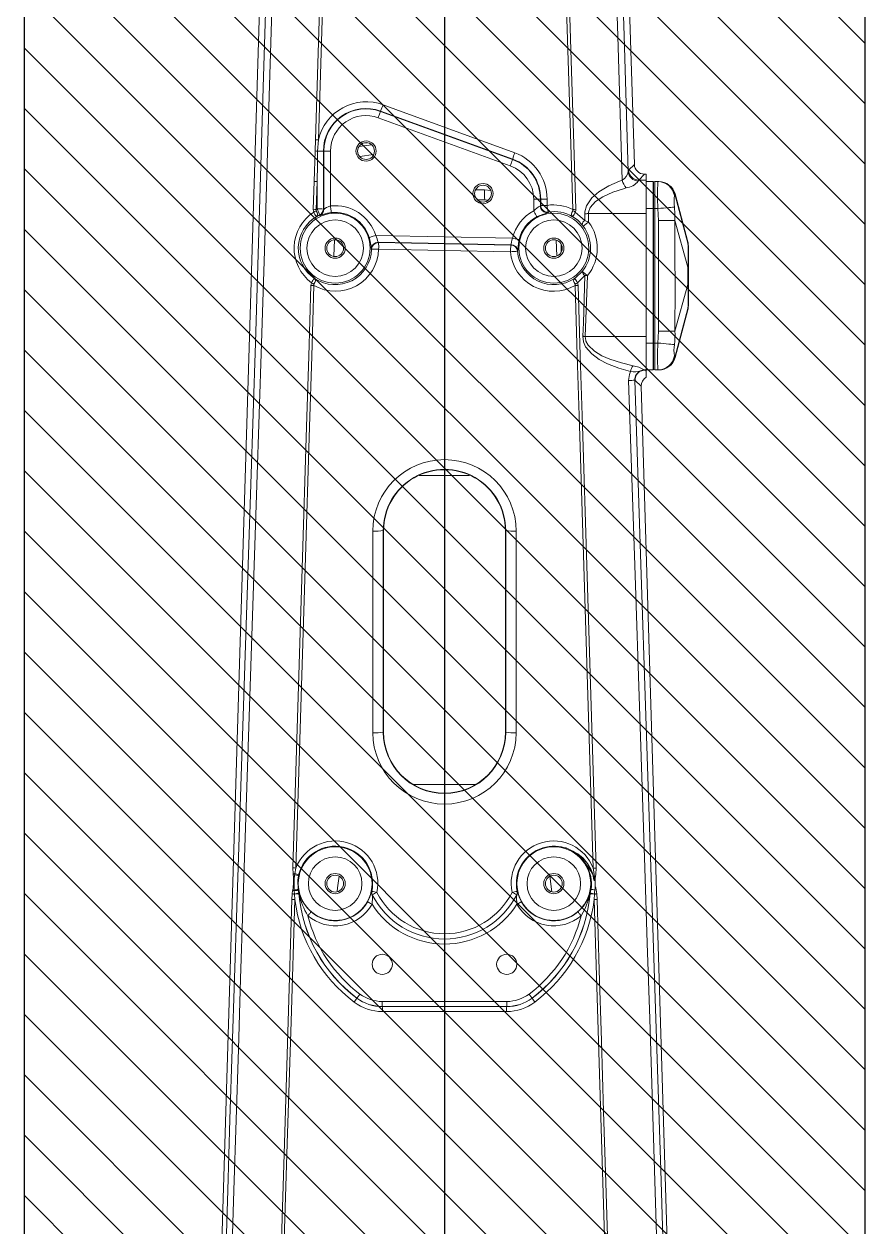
# Model space of a CAD drawing. Header units: millimetres. Extents: x -280 to 408, y 33 to 269.
# Drawn here: x 303.44 to 328.44, y 157.2 to 192.98 of the extents above; entities that cross this region are included whole.
import ezdxf

# ---------------------------------------------------------------- set-up
doc = ezdxf.new("R2010")
doc.units = ezdxf.units.MM
doc.layers.add('FORMAT', color=7, linetype='Continuous')

# ---------------------------------------------------------------- blocks, each defined once
blk = doc.blocks.new('SW_CENTERMARKSYMBOL_3')
at = {"layer": 'FORMAT', "color": 0}
blk.add_line((0, -0.7), (0, -58.3), dxfattribs=at)

msp = doc.modelspace()

# ---------------------------------------------------------------- hatches: boundary and pattern name
at = {"layer": 'FORMAT'}
h = msp.add_hatch(dxfattribs=at)
h.set_pattern_fill('ANSI31', color=256, scale=0.4, angle=90, style=0)
h.paths.add_polyline_path([(328.4413, 144.3144), (328.4413, 203.3144), (303.4413, 203.3144), (303.4413, 144.3144)], flags=0)

# ---------------------------------------------------------------- linework, layer by layer
at = {"color": 7, "linetype": 'Continuous', "lineweight": 15}
for p, q in [((312.5364, 200.5658), (312.1937, 189.5352)), ((310.5928, 198.5279), (308.9445, 144.5279)), ((321.5866, 188.8048), (321.2909, 198.4918)), ((314.0421, 190.3904), (314.0391, 190.3823)), ((314.0391, 190.3823), (317.966, 188.9531)), ((317.8976, 188.7652), (313.9707, 190.1945)), ((312.0952, 189.2043), (312.1028, 189.5381)), ((312.1028, 189.5381), (312.1937, 189.5352)), ((312.1937, 189.5352), (312.1675, 189.2014)), ((313.5135, 189.4323), (313.642, 189.4492)), ((312.0646, 188.2996), (312.0952, 189.2043)), ((312.1675, 189.2014), (312.34, 189.2014)), ((312.34, 189.2014), (312.3399, 187.478)), ((312.34, 189.2014), (312.3525, 189.2014)), ((312.3525, 187.4701), (312.3525, 189.2014)), ((312.3525, 189.2014), (312.5524, 189.2014)), ((312.5524, 189.2014), (312.5524, 187.5683)), ((317.969, 188.9615), (317.966, 188.9531)), ((321.4162, 188.6291), (321.5866, 188.8048)), ((312.0382, 187.4693), (312.0646, 188.2996)), ((312.0646, 188.2996), (312.1553, 188.2968)), ((312.1553, 188.2968), (312.1288, 187.4663)), ((321.886, 188.5144), (321.7156, 188.3387)), ((321.7156, 188.3387), (321.9413, 188.3387)), ((321.886, 188.5144), (321.9413, 188.5144)), ((321.9413, 188.3387), (321.9413, 188.5144)), ((321.9413, 187.3401), (321.9413, 188.3387)), ((321.9413, 188.2913), (322.1413, 188.2913)), ((322.1413, 187.4913), (322.1413, 188.2913)), ((322.1561, 188.2819), (322.1913, 188.2913)), ((322.1561, 188.2819), (322.1561, 187.4913)), ((322.286, 188.2913), (322.1913, 188.2913)), ((322.1913, 188.2913), (322.1913, 187.4913)), ((322.286, 188.2913), (322.3071, 188.2913)), ((322.791, 187.9174), (323.1789, 186.4625)), ((323.176, 186.5006), (322.7944, 187.9252)), ((312.1288, 187.4663), (312.1552, 187.4791)), ((317.1393, 187.7496), (316.9208, 187.7496)), ((317.2353, 187.7413), (317.1393, 187.7496)), ((318.593, 187.425), (318.593, 187.7721)), ((318.7929, 187.7721), (318.593, 187.7721)), ((318.7929, 187.7721), (318.7929, 187.5739)), ((318.8036, 187.7721), (318.7929, 187.7721)), ((318.8037, 187.5864), (318.8036, 187.7721)), ((318.9913, 187.7728), (318.9913, 187.5874)), ((321.9413, 187.4913), (322.1413, 187.4913)), ((322.1413, 183.4913), (322.1413, 187.4913)), ((322.1561, 187.4913), (322.1413, 187.4913)), ((322.1561, 187.4913), (322.1913, 187.4913)), ((322.1561, 187.4913), (322.1561, 183.4913)), ((322.286, 187.4913), (322.1913, 187.4913)), ((322.1913, 187.4913), (322.1913, 183.4913)), ((322.3071, 187.1328), (322.286, 187.4913)), ((312.2371, 187.2889), (312.2256, 187.2974)), ((319.0327, 187.3887), (319.0239, 187.3764)), ((319.8263, 187.3886), (320.112, 187.1374)), ((320.112, 187.1374), (320.1104, 187.3389)), ((320.112, 187.1374), (320.2258, 187.09)), ((320.2238, 187.3401), (320.2258, 187.09)), ((321.9413, 187.3401), (320.2238, 187.3401)), ((321.9413, 183.6887), (321.9413, 187.3401)), ((322.3071, 183.8498), (322.3071, 187.1328)), ((322.791, 187.1359), (323.1789, 185.7531)), ((320.0659, 186.9701), (320.0336, 187.0106)), ((313.896, 186.6887), (317.9654, 186.6123)), ((317.924, 186.4132), (313.9698, 186.4874)), ((313.7753, 186.2837), (313.7662, 186.2918)), ((318.1195, 186.2292), (318.1108, 186.2213)), ((323.1913, 186.3544), (323.1913, 185.7296)), ((323.1913, 185.7296), (323.1913, 185.253)), ((320.1172, 185.4984), (319.8911, 185.2857)), ((320.1929, 185.4967), (320.1283, 183.6887)), ((322.791, 183.8467), (323.1789, 185.2295)), ((323.1913, 185.253), (323.1913, 184.6282)), ((322.791, 183.0653), (323.1789, 184.5201)), ((322.7944, 183.0574), (323.176, 184.4821)), ((320.1283, 183.6887), (321.9413, 183.6887)), ((321.9413, 182.6901), (321.9413, 183.6887)), ((322.286, 183.4913), (322.3071, 183.8498)), ((321.9413, 183.4913), (322.1413, 183.4913)), ((322.1413, 182.6913), (322.1413, 183.4913)), ((322.1561, 183.4913), (322.1413, 183.4913)), ((322.1561, 183.4913), (322.1913, 183.4913)), ((322.1561, 183.4913), (322.1561, 182.7007)), ((322.286, 183.4913), (322.1913, 183.4913)), ((322.1913, 183.4913), (322.1913, 182.6913)), ((321.8129, 182.675), (321.7767, 182.6651)), ((321.8741, 182.6932), (321.885, 182.6901)), ((321.9413, 182.6901), (321.885, 182.6901)), ((321.9131, 182.6835), (321.9413, 182.6561)), ((321.9413, 182.6913), (322.1413, 182.6913)), ((321.9413, 182.6561), (321.9413, 182.6901)), ((321.9413, 182.6561), (321.9413, 182.4764)), ((322.1561, 182.7007), (322.1913, 182.6913)), ((322.286, 182.6913), (322.1913, 182.6913)), ((322.3071, 182.6913), (322.286, 182.6913)), ((321.788, 182.2056), (321.6069, 182.3813)), ((322.938, 144.5279), (321.788, 182.2056)), ((313.8095, 171.9014), (313.8095, 177.9014)), ((314.1221, 177.9144), (314.1221, 171.9144)), ((314.1308, 177.9144), (314.1221, 177.9144)), ((314.1308, 177.9144), (314.131, 177.9149)), ((314.1308, 171.9144), (314.1308, 177.9144)), ((314.131, 171.9149), (314.131, 177.9149)), ((317.7515, 177.9149), (317.7515, 171.9149)), ((317.7517, 177.9144), (317.7515, 177.9149)), ((317.7517, 177.9144), (317.7604, 177.9144)), ((317.7517, 177.9144), (317.7517, 171.9144)), ((317.7604, 171.9144), (317.7604, 177.9144)), ((318.073, 177.9014), (318.073, 171.9014)), ((314.1308, 171.9144), (314.1221, 171.9144)), ((314.131, 171.9149), (314.1308, 171.9144)), ((317.7515, 171.9149), (317.7517, 171.9144)), ((317.7517, 171.9144), (317.7604, 171.9144)), ((311.4414, 167.7071), (311.4346, 167.8826)), ((311.5222, 167.8789), (311.4906, 167.7129)), ((311.4414, 167.7071), (311.4906, 167.7129)), ((311.4447, 167.6754), (311.4414, 167.7071)), ((311.4447, 167.6754), (311.4865, 167.6794)), ((311.4906, 167.7129), (311.4865, 167.6794)), ((311.604, 167.676), (311.597, 167.6456)), ((320.417, 167.5677), (320.4237, 167.3433)), ((311.4054, 166.9435), (311.4125, 167.1085)), ((311.4125, 167.1085), (311.4128, 167.1127)), ((311.4128, 167.1127), (311.4259, 167.2112)), ((311.4259, 167.2112), (311.4297, 167.2333)), ((311.4259, 167.2112), (311.4747, 167.2007)), ((311.4297, 167.2333), (311.4732, 167.2247)), ((311.4732, 167.2247), (311.4747, 167.2007)), ((311.4747, 167.2007), (311.484, 167.1049)), ((311.484, 167.1049), (311.4839, 167.1035)), ((311.4839, 167.1035), (311.4929, 166.9398)), ((311.5859, 167.2391), (311.5896, 167.2171)), ((311.5896, 167.2171), (311.6077, 167.1338)), ((320.3899, 166.9415), (320.3988, 167.1035)), ((320.3988, 167.1035), (320.3987, 167.1049)), ((320.4704, 167.1124), (320.4707, 167.1083)), ((320.4707, 167.1083), (320.4773, 166.945)), ((313.3367, 164.0066), (313.339, 164.0097)), ((314.0913, 163.9092), (317.7913, 163.9092)), ((314.0913, 163.9092), (314.0913, 163.7593)), ((317.7913, 163.9092), (317.7913, 163.7593)), ((318.5459, 164.0066), (318.5435, 164.0097)), ((317.7913, 163.7593), (314.0913, 163.7593)), ((314.0913, 163.7564), (314.0913, 163.7593)), ((317.7913, 163.7564), (317.7913, 163.7593))]:
    msp.add_line(p, q, dxfattribs=at)
at = {"color": 8, "linetype": 'Continuous', "lineweight": 15}
for p, q in [((313.4075, 189.3414), (313.7715, 189.3885)), ((313.8303, 189.0954), (313.4221, 189.0431)), ((316.8683, 188.049), (317.132, 188.0489)), ((317.132, 188.0489), (317.3164, 188.0329)), ((312.6665, 186.5603), (312.6512, 186.0722)), ((319.2799, 186.0853), (319.2654, 186.5503)), ((319.4052, 186.4356), (319.4123, 186.2084)), ((319.075, 167.633), (319.1286, 167.1746))]:
    msp.add_line(p, q, dxfattribs=at)
at = {"color": 7, "linetype": 'Continuous', "lineweight": 15, "flags": 128}
for points in [[(311.0504, 201.1802), (311.0324, 200.5925), (310.9588, 198.1937), (310.7332, 190.8355), (310.6199, 187.156), (310.5033, 183.4777), (310.3654, 179.2784), (310.2261, 175.0803), (309.9483, 166.6833), (309.8794, 164.5871), (309.8118, 162.49), (309.7459, 160.3906), (309.6812, 158.2909), (309.4231, 149.8852)], [(321.2261, 188.3316), (321.0945, 192.6234), (321.0301, 194.7242), (320.8318, 201.1914)], [(312.1028, 189.5381), (312.3621, 197.9274), (312.4437, 200.5687)], [(319.7528, 187.4668), (319.684, 189.7198), (319.4033, 198.7247), (319.3458, 200.574)], [(319.4388, 200.5687), (319.7174, 191.5806), (319.7749, 189.7228), (319.8433, 187.4698)], [(309.2381, 149.9022), (309.4957, 158.2974), (309.5604, 160.3989), (309.6263, 162.5001), (309.694, 164.6016), (309.763, 166.7022), (310.0406, 175.0974), (310.1798, 179.2947), (310.3176, 183.4932), (310.4017, 186.133), (310.4837, 188.7738), (310.5647, 191.4148), (310.8075, 199.3396)], [(321.0794, 199.1988), (321.2163, 194.7305), (321.2806, 192.6296), (321.4043, 188.5922)], [(314.0391, 190.3823), (314.0374, 190.3776), (314.0332, 190.3662), (314.0268, 190.3485), (314.0183, 190.3251), (314.008, 190.2969), (313.9964, 190.2649), (313.9838, 190.2304), (313.9707, 190.1945)], [(317.969, 188.9615), (316.0065, 189.6742), (314.0421, 190.3904)], [(314.1177, 190.5783), (314.4931, 190.4406), (315.9957, 189.8908), (318.0291, 189.1493)], [(312.1675, 189.2014), (312.1617, 188.8014), (312.1553, 188.2968)], [(317.966, 188.9531), (317.9642, 188.9484), (317.9601, 188.9369), (317.9536, 188.9192), (317.9451, 188.8958), (317.9349, 188.8676), (317.9232, 188.8356), (317.9107, 188.8011), (317.8976, 188.7652)], [(312.1552, 187.4791), (312.1553, 187.8791), (312.1553, 188.2968)], [(320.1104, 187.3389), (320.113, 187.3974), (320.1587, 187.5705), (320.3195, 187.8082), (320.5307, 187.9903), (320.8296, 188.1677), (321.1475, 188.3035), (321.2261, 188.3316)], [(321.3395, 188.1046), (321.2609, 188.083), (320.9479, 187.9799), (320.6441, 187.8418), (320.4329, 187.7016), (320.2721, 187.5185), (320.2264, 187.3851), (320.2238, 187.3401)], [(322.791, 187.9174), (322.791, 187.9174), (322.7895, 187.8913), (322.7768, 187.8754)], [(312.0553, 187.388), (312.0436, 187.4182), (312.0382, 187.4693)], [(312.3399, 187.478), (312.3466, 187.4738), (312.3525, 187.4701)], [(312.3525, 187.4701), (312.3569, 187.4714), (312.3609, 187.4738), (312.383, 187.489), (312.4286, 187.5184), (312.4865, 187.5473), (312.5524, 187.5683)], [(312.5524, 187.5683), (312.5566, 187.5303), (312.5607, 187.4938), (312.5644, 187.46), (312.5677, 187.4302), (312.5704, 187.4054), (312.5725, 187.3867), (312.5739, 187.3746), (312.5744, 187.3696)], [(318.7929, 187.5739), (318.7976, 187.5794), (318.8037, 187.5864)], [(318.7929, 187.5739), (318.7976, 187.5311), (318.8103, 187.4925)], [(319.8433, 187.4698), (319.8416, 187.437), (319.8263, 187.3886)], [(322.286, 187.4913), (322.3728, 187.4994), (322.4569, 187.5072), (322.5358, 187.5146), (322.6071, 187.5212), (322.6685, 187.5269), (322.7182, 187.5315), (322.7546, 187.5349), (322.7768, 187.537)], [(322.7768, 187.537), (322.7895, 187.3365), (322.791, 187.1359), (322.791, 187.1359)], [(312.124, 187.4279), (312.1509, 187.3716), (312.1632, 187.3203), (312.158, 187.2784), (312.1366, 187.2505), (312.1357, 187.2499)], [(312.2256, 187.2974), (312.1934, 187.2816), (312.1357, 187.2499)], [(312.2371, 187.2889), (312.2446, 187.2897), (312.2888, 187.3039), (312.366, 187.3281), (312.4635, 187.3521), (312.5744, 187.3696)], [(318.593, 187.425), (318.6111, 187.3914), (318.6285, 187.3591), (318.6447, 187.3291), (318.6589, 187.3027), (318.6707, 187.2808), (318.6796, 187.2642), (318.6854, 187.2535), (318.6878, 187.2491)], [(319.746, 187.2504), (319.7451, 187.251), (319.7237, 187.2788), (319.7184, 187.3208), (319.7307, 187.3721), (319.7576, 187.4284)], [(320.0336, 187.0106), (319.9012, 187.1423), (319.746, 187.2504)], [(320.2238, 187.3401), (320.2093, 187.3399), (320.1948, 187.3398), (320.1803, 187.3396), (320.166, 187.3395), (320.1518, 187.3393), (320.1378, 187.3392), (320.124, 187.339), (320.1104, 187.3389)], [(322.3071, 187.1328), (322.4687, 187.1338), (322.6129, 187.1348), (322.7243, 187.1355), (322.791, 187.1359)], [(322.791, 187.1359), (322.791, 187.1359), (322.7942, 186.1359), (322.7947, 185.1359), (322.791, 183.8467), (322.791, 183.8467)], [(320.0659, 186.9701), (320.0699, 186.9731), (320.0796, 186.9804), (320.0947, 186.9917), (320.1146, 187.0066), (320.1387, 187.0246), (320.1659, 187.045), (320.1953, 187.0671), (320.2258, 187.09)], [(313.896, 186.6887), (313.8596, 186.6774), (313.8245, 186.6665), (313.792, 186.6564), (313.7633, 186.6475), (313.7396, 186.6401), (313.7215, 186.6345), (313.7099, 186.6309), (313.7051, 186.6294)], [(313.7051, 186.6294), (313.724, 186.5618), (313.7449, 186.4594), (313.7562, 186.3731), (313.7618, 186.3147), (313.7662, 186.2918)], [(313.9698, 186.4874), (313.9741, 186.4829), (313.9788, 186.4779)], [(313.9788, 186.4779), (315.9371, 186.4425), (317.9154, 186.404)], [(317.9154, 186.404), (317.9198, 186.4087), (317.924, 186.4132)], [(317.9654, 186.6123), (317.9417, 186.5486), (317.9303, 186.4908), (317.9271, 186.4462), (317.9259, 186.4192), (317.924, 186.4132)], [(317.9654, 186.6123), (318.0025, 186.6033), (318.0382, 186.5946), (318.0712, 186.5866), (318.1004, 186.5795), (318.1246, 186.5736), (318.1429, 186.5692), (318.1548, 186.5663), (318.1596, 186.5651)], [(318.1195, 186.2292), (318.1217, 186.2394), (318.1237, 186.285), (318.1277, 186.3602), (318.1386, 186.4576), (318.1596, 186.5651)], [(323.179, 186.4621), (323.1789, 186.4624), (323.1789, 186.4625)], [(323.179, 186.4621), (323.191, 186.37), (323.1913, 186.3544)], [(317.9038, 186.2069), (315.9334, 186.2454), (313.9829, 186.2808)], [(323.1789, 185.2295), (323.1789, 185.2295), (323.1759, 185.4791), (323.1766, 185.6159), (323.1789, 185.7531), (323.1789, 185.7531)], [(323.1789, 185.7531), (323.1789, 185.7529), (323.179, 185.7529)], [(323.179, 185.7529), (323.191, 185.733), (323.1913, 185.7296)], [(312.0796, 185.4132), (312.0804, 185.4125), (312.0984, 185.3865), (312.1017, 185.3457), (312.0869, 185.2961), (312.0572, 185.2419)], [(319.8249, 185.2416), (319.7952, 185.2958), (319.7804, 185.3454), (319.7837, 185.3863), (319.8018, 185.4122), (319.8026, 185.4129)], [(319.8026, 185.4129), (319.8415, 185.4398), (320.0381, 185.6231)], [(320.0381, 185.6231), (320.0419, 185.62), (320.0514, 185.6123), (320.066, 185.6003), (320.0853, 185.5846), (320.1085, 185.5656), (320.1349, 185.5441), (320.1633, 185.5209), (320.1929, 185.4967)], [(320.0525, 183.6925), (320.0711, 184.0921), (320.1172, 185.4984)], [(320.1929, 185.4967), (320.1832, 185.4969), (320.1735, 185.4972), (320.1639, 185.4974), (320.1543, 185.4976), (320.1448, 185.4978), (320.1355, 185.498), (320.1262, 185.4982), (320.1172, 185.4984)], [(311.4346, 167.8826), (311.71, 176.8006), (311.8404, 181.0028), (311.9058, 183.1042), (311.9694, 185.2071)], [(312.0597, 185.2038), (311.9959, 183.1014), (311.9303, 180.9998), (311.7992, 176.7969), (311.5222, 167.8789)], [(311.9694, 185.2071), (311.9729, 185.2388), (311.991, 185.286)], [(320.3624, 167.8736), (320.0816, 176.8684), (319.952, 181.0349), (319.8869, 183.1186), (319.8224, 185.2035)], [(319.8911, 185.2857), (319.9042, 185.2572), (319.9127, 185.2068)], [(319.9127, 185.2068), (319.9769, 183.1226), (320.0418, 181.039), (320.1707, 176.8723), (320.45, 167.8772)], [(323.179, 185.2298), (323.1789, 185.2296), (323.1789, 185.2295)], [(323.1913, 185.253), (323.191, 185.2496), (323.179, 185.2298)], [(323.1913, 184.6282), (323.191, 184.6126), (323.179, 184.5205)], [(323.1789, 184.5201), (323.1789, 184.5204), (323.179, 184.5205)], [(321.4737, 182.6498), (321.1242, 182.7469), (320.785, 182.878), (320.5431, 183.0044), (320.3209, 183.166), (320.1369, 183.3803), (320.0715, 183.5284), (320.0525, 183.6925)], [(320.1283, 183.6887), (320.1186, 183.6892), (320.1089, 183.6897), (320.0992, 183.6902), (320.0897, 183.6906), (320.0802, 183.6911), (320.0708, 183.6916), (320.0616, 183.6921), (320.0525, 183.6925)], [(320.1283, 183.6887), (320.1417, 183.5695), (320.1473, 183.5517), (320.2127, 183.4281), (320.3968, 183.2492), (320.6192, 183.1146), (320.8608, 183.0089), (321.2003, 182.8997), (321.5496, 182.8185)], [(322.3071, 183.8498), (322.4687, 183.8488), (322.6129, 183.8479), (322.7243, 183.8472), (322.791, 183.8467)], [(322.286, 183.4913), (322.3728, 183.4832), (322.4569, 183.4754), (322.5358, 183.4681), (322.6071, 183.4614), (322.6685, 183.4557), (322.7182, 183.4511), (322.7546, 183.4477), (322.7768, 183.4456)], [(322.7768, 183.1073), (322.7895, 183.0915), (322.791, 183.0653), (322.791, 183.0653)], [(322.791, 183.0653), (322.791, 183.0653), (322.7942, 183.0581), (322.7947, 183.057), (322.791, 183.0653), (322.791, 183.0653)], [(321.4152, 182.374), (321.437, 182.5541), (321.4737, 182.6498)], [(321.9131, 182.6835), (321.877, 182.6831), (321.7684, 182.6561)], [(321.885, 182.6901), (321.91, 182.6842), (321.9128, 182.6836), (321.9131, 182.6835)], [(322.4595, 149.8852), (322.183, 158.8901), (322.1133, 161.14), (322.042, 163.3894), (321.9687, 165.6391), (321.8944, 167.888), (321.5967, 176.8849), (321.4152, 182.374)], [(321.6009, 182.3915), (321.7822, 176.9035), (322.0798, 167.9044), (322.1783, 164.9033), (322.2747, 161.9005), (322.3685, 158.8967), (322.6444, 149.9022)], [(318.866, 168.4786), (319.1613, 168.5299), (319.5548, 168.4797), (319.9094, 168.3018), (320.0603, 168.1706), (320.191, 168.0117), (320.2979, 167.8242), (320.339, 167.7246), (320.3722, 167.6219), (320.3873, 167.5675), (320.3914, 167.5541), (320.3941, 167.5476), (320.3947, 167.5466), (320.3954, 167.5457), (320.3958, 167.5454), (320.3962, 167.5452), (320.3966, 167.5452), (320.3969, 167.5453), (320.3973, 167.5456), (320.3978, 167.5463), (320.3988, 167.5495), (320.4004, 167.5628), (320.4007, 167.6162), (320.3732, 167.8281), (320.3624, 167.8736)], [(320.417, 167.5677), (320.4147, 167.5309), (320.4112, 167.5207), (320.4073, 167.5149), (320.4037, 167.5119), (320.4002, 167.5106), (320.3966, 167.5106), (320.3933, 167.5118), (320.3889, 167.5154), (320.3835, 167.5238), (320.373, 167.5634), (320.359, 167.643), (320.3358, 167.7206), (320.2489, 167.8547), (320.1547, 167.985)], [(320.45, 167.8772), (320.4425, 167.695), (320.417, 167.5677)], [(311.597, 167.6456), (311.5776, 167.5211), (311.5859, 167.2391)], [(311.6077, 167.1338), (311.6099, 167.1342), (311.6116, 167.1345)], [(311.6158, 167.1098), (311.6141, 167.1095), (311.6119, 167.1091)], [(319.9083, 166.5733), (320.0748, 166.7483), (320.2278, 167.0148), (320.2467, 167.064), (320.2613, 167.1069), (320.2666, 167.1233), (320.2698, 167.1324), (320.2709, 167.1345)], [(320.0056, 166.4592), (320.1252, 166.6715), (320.2358, 166.9764), (320.2495, 167.0315), (320.26, 167.0792), (320.2638, 167.0973), (320.266, 167.1075), (320.2665, 167.1095), (320.2667, 167.1098)], [(320.2706, 167.1091), (320.2684, 167.1095), (320.2667, 167.1098)], [(320.2709, 167.1345), (320.2727, 167.1342), (320.2748, 167.1338)], [(320.2748, 167.1338), (320.2951, 167.2297), (320.2969, 167.2409)], [(310.8751, 149.8163), (311.1801, 159.6906), (311.2923, 163.3173), (311.4054, 166.9435)], [(311.4929, 166.9398), (311.379, 163.3159), (311.266, 159.6878), (310.9594, 149.8144)], [(313.6553, 166.8738), (313.6586, 166.872), (313.6666, 166.8675), (313.6789, 166.8606), (313.6952, 166.8515), (313.7148, 166.8405), (313.7371, 166.828), (313.7611, 166.8145), (313.7861, 166.8005)], [(318.0964, 166.8005), (318.1214, 166.8145), (318.1455, 166.828), (318.1677, 166.8405), (318.1873, 166.8515), (318.2036, 166.8606), (318.216, 166.8675), (318.2239, 166.872), (318.2272, 166.8738)], [(320.9231, 149.8144), (320.7922, 154.0209), (320.7221, 156.2721), (320.6503, 158.5233), (320.5174, 162.7335), (320.3899, 166.9415)], [(320.4773, 166.945), (320.5415, 164.842), (320.6079, 162.7383), (320.6717, 160.6323), (320.736, 158.5261), (320.8074, 156.2748), (320.8772, 154.0236), (321.0074, 149.8163)], [(311.9742, 166.5733), (311.9718, 166.5704), (311.9659, 166.5635), (311.9567, 166.5527), (311.9446, 166.5385), (311.93, 166.5214), (311.9134, 166.5019), (311.8955, 166.481), (311.877, 166.4592)], [(320.0056, 166.4592), (319.987, 166.481), (319.9691, 166.5019), (319.9526, 166.5214), (319.938, 166.5385), (319.9258, 166.5527), (319.9167, 166.5635), (319.9107, 166.5704), (319.9083, 166.5733)], [(313.339, 164.0097), (313.3413, 164.0127), (313.3468, 164.02), (313.3552, 164.0314), (313.3664, 164.0463), (313.3799, 164.0643), (313.3952, 164.0847), (313.4117, 164.1068), (313.4289, 164.1297)], [(318.4536, 164.1297), (318.4708, 164.1068), (318.4873, 164.0847), (318.5026, 164.0643), (318.5161, 164.0463), (318.5273, 164.0314), (318.5358, 164.02), (318.5412, 164.0127), (318.5435, 164.0097)], [(314.0913, 163.7564), (315.94, 163.7576), (317.7913, 163.7564)], [(317.7857, 163.6108), (317.4859, 163.6112), (316.286, 163.612), (314.0968, 163.6108)]]:
    msp.add_lwpolyline(points, dxfattribs=at)
at = {"color": 8, "linetype": 'Continuous', "lineweight": 15, "flags": 128}
for points in [[(322.7946, 187.9253), (322.7947, 187.9257), (322.791, 187.9174), (322.791, 187.9174), (322.791, 187.9174)], [(323.1789, 186.4625), (323.1789, 186.4625), (323.1759, 186.5019), (323.1759, 186.5011)], [(323.1759, 184.4815), (323.1766, 184.4894), (323.1789, 184.5201), (323.1789, 184.5201), (323.1789, 184.5201)], [(316.6895, 179.5572), (316.5321, 179.5571), (315.1904, 179.5573)], [(315.0154, 170.359), (315.3504, 170.3592), (316.8558, 170.3589)], [(312.7526, 167.177), (312.7589, 167.2908), (312.8048, 167.6326)]]:
    msp.add_lwpolyline(points, dxfattribs=at)
at = {"color": 7, "linetype": 'Continuous', "lineweight": 15}
for centre, radius in [((313.6093, 189.2014), 0.3), ((313.6093, 189.2014), 0.25), ((317.0861, 187.9359), 0.3), ((317.0861, 187.9359), 0.25), ((312.6913, 186.3144), 1.0402), ((312.6913, 186.3144), 0.8404), ((319.1913, 186.3144), 1.0402), ((319.1913, 186.3144), 0.8404), ((312.6913, 186.3144), 0.3), ((312.6913, 186.3144), 0.25), ((319.1913, 186.3144), 0.3), ((319.1913, 186.3144), 0.25), ((312.6913, 167.4144), 1.096), ((319.1913, 167.4144), 1.096), ((312.6913, 167.4144), 0.7962), ((319.1913, 167.4144), 0.7962), ((312.6913, 167.4144), 0.3), ((312.6913, 167.4144), 0.25), ((319.1913, 167.4144), 0.3), ((319.1913, 167.4144), 0.25), ((314.0913, 165.0144), 0.3), ((317.7913, 165.0144), 0.3)]:
    msp.add_circle(centre, radius, dxfattribs=at)
for centre, radius, start, end in [((313.6166, 189.2065), 1.4604, 69.93456, 166.99231), ((313.6069, 189.2006), 1.2669, 69.91169, 179.96582), ((313.6093, 189.2014), 1.2567, 70, 180), ((312.5874, 191.0855), 1.6122, 334.45998, 341.66098), ((313.6093, 189.2014), 1.0569, 70, 180), ((314.2576, 242.3701), 53.2098, 267.67091, 267.74881), ((317.5361, 187.7721), 1.2567, 0, 70), ((319.2909, 188.6427), 1.3598, 158.12314, 166.43895), ((317.5384, 187.7718), 1.2653, 0.0142, 70.10017), ((317.5254, 187.7726), 1.466, 0.00749, 69.90404), ((317.5361, 187.7721), 1.0569, 0, 70), ((320.9695, 188.6985), 0.4477, 304.97681, 346.27488), ((321.7035, 188.61), 0.2996, 183.38931, 270.06275), ((321.7165, 188.6392), 0.3005, 181.92513, 269.8234), ((321.8701, 188.5115), 0.6686, 195.60434, 217.48183), ((321.2764, 188.6418), 0.5409, 276.6956, 322.1982), ((322.1613, 188.2626), 0.02, 105, 180), ((327.4178, 187.8913), 5.1474, 175.54311, 184.45689), ((322.2851, 187.7928), 0.4985, 9.53178, 89.90258), ((322.3071, 187.7913), 0.5, 14.60318, 89.99911), ((322.3135, 187.7913), 0.5, 15.58023, 90), ((319.9762, 187.9683), 2.8453, 178.37548, 184.40695), ((324.2181, 187.7062), 1.4512, 173.30483, 186.69517), ((313.4482, 228.6102), 41.1651, 268.03712, 268.16325), ((312.1613, 187.4427), 0.0402, 144.06278, 201.65216), ((312.1953, 178.6683), 8.8109, 89.05918, 90.26052), ((311.4979, 187.1199), 0.749, 13.70526, 28.65622), ((312.1398, 187.4782), 0.2001, 295.39403, 359.95171), ((312.1524, 187.4702), 0.2001, 295.03461, 359.95366), ((312.6913, 186.3144), 1.2615, 17.26008, 96.31951), ((319.5439, 186.3565), 1.4304, 121.67257, 131.66705), ((318.9505, 173.7351), 14.0378, 89.83352, 90.59955), ((318.9509, 177.0758), 10.5116, 89.77964, 90.80264), ((319.0038, 187.5868), 0.2002, 180.09687, 278.29744), ((319.1812, 186.3221), 1.2794, 63.46604, 98.53468), ((319.9209, 187.6773), 0.9339, 185.52667, 198.00235), ((318.5583, 224.2614), 36.814, 271.85935, 272.00039), ((319.7168, 187.4428), 0.0432, 340.58682, 33.75518), ((312.7464, 186.3149), 1.2764, 122.77942, 233.7141), ((312.6731, 186.3142), 1.079, 119.87301, 236.62493), ((312.8283, 186.1371), 1.4704, 118.61954, 121.71328), ((312.3658, 187.4762), 0.3227, 195.85045, 224.52322), ((312.6913, 186.3144), 1.0617, 17.26008, 96.31951), ((319.1913, 186.3144), 1.2615, 118.30976, 166.33995), ((319.1913, 186.3144), 1.0617, 118.30976, 166.33995), ((325.7507, 169.1168), 19.4593, 110.22377, 111.28202), ((319.1942, 186.3131), 1.0876, 59.51139, 98.53745), ((319.5157, 187.4764), 0.3227, 315.52664, 344.1989), ((319.0546, 186.1375), 1.47, 58.33258, 61.42749), ((320.2098, 186.9894), 0.1774, 123.42015, 173.12352), ((319.1913, 186.3144), 1.0931, 320.77465, 36.85834), ((319.1913, 186.3144), 1.293, 320.77465, 36.85834), ((313.9663, 186.2873), 0.2002, 89.00534, 178.71265), ((313.9754, 186.2778), 0.2002, 89.00511, 178.29931), ((312.49, 186.0593), 1.5405, 16.13408, 24.1144), ((312.6127, 186.351), 1.372, 357.06515, 5.30683), ((319.2571, 186.2261), 1.3534, 172.4489, 180.81264), ((317.9114, 186.2039), 0.2002, 4.99455, 88.85377), ((317.92, 186.213), 0.2002, 4.61987, 88.84903), ((322.6913, 186.3788), 0.5, 360, 14.18181), ((310.4407, 186.1075), 12.7432, 358.40539, 1.59461), ((312.7012, 186.3139), 1.2821, 239.97585, 358.51944), ((312.6883, 186.3141), 1.0874, 235.95334, 358.39789), ((313.8236, 182.3828), 3.9012, 87.6592, 90.70928), ((318.2349, 182.9336), 3.29, 92.1612, 95.7752), ((319.1814, 186.3139), 1.2821, 184.78378, 299.99879), ((319.1942, 186.3142), 1.0874, 184.89977, 304.02122), ((312.236, 185.2098), 0.2566, 127.57782, 162.73374), ((319.6459, 185.2095), 0.2567, 17.25119, 52.39004), ((320.2146, 185.6477), 0.1783, 187.90676, 236.86124), ((312.4284, 196.7117), 11.5138, 267.7152, 268.16492), ((312.7539, 186.3595), 1.317, 234.60282, 238.06291), ((312.0972, 185.2254), 0.0433, 157.57962, 209.90144), ((319.7888, 185.2249), 0.0398, 327.61105, 24.85994), ((319.4567, 196.7563), 11.5586, 271.81318, 272.26118), ((319.1333, 186.3526), 1.3087, 301.90367, 305.38594), ((310.1122, 184.8751), 13.0716, 358.44547, 1.55453), ((322.6913, 184.6038), 0.5, 345.81762, 360), ((320.6513, 183.7218), 2.1433, 352.59748, 3.34184), ((329.2448, 183.0913), 6.9703, 176.7102, 183.2898), ((323.7185, 183.2765), 0.9569, 169.81528, 190.18472), ((321.8346, 182.5889), 0.366, 141.1506, 170.42321), ((321.3504, 181.8193), 1.0188, 59.0642, 78.72596), ((322.2851, 183.1898), 0.4985, 270.09742, 350.46822), ((322.3071, 183.1913), 0.5, 270.00089, 345.39682), ((322.3135, 183.1913), 0.5, 270, 344.42991), ((321.5987, 183.1814), 0.5461, 256.76529, 289.02091), ((321.8657, 182.4091), 0.2654, 111.50713, 183.79605), ((321.9073, 182.3895), 0.3006, 117.5247, 181.55578), ((321.7425, 182.688), 0.0411, 309.08816, 326.28691), ((321.8781, 182.4964), 0.1968, 91.15698, 121.01274), ((321.8875, 182.4985), 0.1916, 90.75548, 112.91484), ((321.8932, 182.3245), 0.3595, 86.82898, 102.90451), ((322.1613, 182.7201), 0.02, 180, 255), ((321.4095, 183.4233), 1.0494, 270.31121, 280.50633), ((315.9413, 177.8919), 2.1318, 0.25637, 179.74363), ((315.9413, 177.9152), 1.8192, 359.97506, 180.02494), ((315.9413, 177.9152), 1.8104, 359.97536, 180.02464), ((313.8865, 179.8189), 1.919, 267.70126, 277.05275), ((317.9961, 179.8189), 1.919, 262.94728, 272.29871), ((313.8865, 173.8189), 1.919, 267.70126, 277.05275), ((315.9413, 171.9109), 2.1318, 180.25566, 359.74434), ((315.9413, 171.9146), 1.8192, 180.00471, 359.99529), ((315.9413, 171.9146), 1.8104, 180.00502, 359.99498), ((317.9961, 173.8189), 1.919, 262.94728, 272.29871), ((312.6986, 167.4213), 1.2623, 347.7678, 158.74817), ((312.6883, 167.412), 1.116, 347.9419, 166.31859), ((319.184, 167.4212), 1.2623, 21.00132, 192.22368), ((319.196, 167.4109), 1.1175, 30.91401, 107.17526), ((319.1936, 167.4123), 1.1155, 107.07989, 192.07829), ((311.7272, 173.6682), 5.7929, 267.10477, 267.97231), ((319.1627, 167.4098), 1.1467, 351.52827, 30.10669), ((320.165, 173.7076), 5.8374, 271.93787, 272.79868), ((309.7092, 167.5131), 1.7431, 350.76352, 5.34361), ((314.1882, 167.3726), 2.7191, 173.52144, 183.11818), ((311.4109, 167.2347), 0.4511, 65.63212, 80.35038), ((311.3877, 167.2051), 0.5182, 65.33271, 78.54021), ((311.7814, 171.8898), 4.7956, 265.58787, 266.44369), ((311.8616, 170.8818), 3.7957, 263.21002, 264.29203), ((311.6902, 165.9684), 1.2749, 94.69286, 99.80133), ((311.6906, 166.0963), 1.1254, 95.14826, 101.05993), ((311.5872, 166.2132), 0.8962, 88.41777, 96.61598), ((311.8979, 165.609), 1.5522, 100.77471, 105.46381), ((311.4624, 167.0961), 0.1501, 4.97293, 14.51381), ((312.8369, 167.5285), 1.2871, 197.82638, 227.9148), ((311.4663, 167.0968), 0.1501, 4.9686, 14.52826), ((315.9305, 167.4791), 4.3343, 184.89673, 233.24259), ((313.8417, 167.6255), 2.2848, 193.04492, 210.69539), ((315.9413, 167.4852), 4.3417, 184.95992, 233.17617), ((311.5519, 167.9094), 2.3445, 333.78767, 341.84486), ((313.9195, 167.1506), 0.1426, 168.55559, 209.40911), ((313.7252, 166.3679), 0.8128, 75.24342, 86.15575), ((311.9827, 166.9997), 1.8144, 353.69701, 2.5536), ((315.1659, 164.6849), 2.7601, 116.54998, 119.77624), ((315.9413, 168.1753), 2.4091, 207.0266, 332.9734), ((315.9413, 168.1758), 2.254, 206.95945, 333.04055), ((318.1573, 166.3679), 0.8128, 93.84414, 104.75652), ((316.7171, 164.6859), 2.7589, 60.22309, 63.45069), ((319.5504, 166.9883), 1.466, 176.39159, 187.35841), ((317.963, 167.1506), 0.1426, 330.58961, 11.44401), ((319.8672, 167.7205), 1.8457, 197.06345, 207.30353), ((315.9413, 167.4852), 4.3417, 306.82383, 355.04008), ((315.9523, 167.479), 4.3341, 306.7557, 355.10494), ((320.4163, 167.0968), 0.1502, 165.47732, 175.03254), ((320.4201, 167.0962), 0.1501, 165.48724, 175.03276), ((320.2953, 166.2111), 0.8983, 83.383, 91.57565), ((319.9834, 165.6034), 1.5579, 74.5397, 79.21996), ((320.2452, 166.3141), 0.9282, 79.79559, 86.80355), ((319.1676, 167.276), 1.243, 352.08879, 357.77125), ((320.0349, 170.9093), 3.8218, 275.46275, 276.54361), ((320.1146, 171.903), 4.8079, 273.38918, 274.2478), ((320.1908, 167.3129), 0.2348, 338.70044, 7.43845), ((319.6183, 167.06), 0.8538, 3.51913, 19.37977), ((311.6914, 172.7037), 5.7673, 267.15773, 268.02756), ((315.9531, 167.4841), 4.4933, 186.95715, 233.09452), ((312.6913, 167.4144), 1.2552, 229.55273, 330.72153), ((312.6913, 167.4144), 1.1053, 229.55273, 330.72153), ((315.9413, 168.1721), 2.5546, 212.47322, 327.52678), ((319.1913, 167.4144), 1.2552, 209.27847, 310.44727), ((319.1913, 167.4144), 1.1053, 209.27847, 310.44727), ((315.93, 167.4838), 4.4927, 306.9024, 353.06769), ((320.1995, 172.7562), 5.8178, 271.87481, 272.73705), ((315.9413, 167.4852), 4.1918, 194.16778, 233.17617), ((315.9413, 167.4852), 4.1918, 306.82383, 345.83222), ((312.053, 164.8296), 1.5249, 322.01774, 327.33488), ((314.0953, 165.0106), 1.3998, 233.10516, 270.06261), ((314.0894, 165.014), 1.2576, 233.23456, 270.08552), ((314.0913, 165.0144), 1.2551, 233.17617, 270), ((314.0913, 165.0144), 1.1051, 233.17617, 270), ((317.7874, 165.0102), 1.3994, 269.93168, 306.90049), ((317.7913, 165.0144), 1.1051, 270, 306.82383), ((317.7913, 165.0144), 1.2551, 270, 306.82383), ((317.7931, 165.014), 1.2576, 269.91474, 306.76517), ((319.8301, 164.83), 1.5255, 212.66672, 217.98164), ((313.0336, 163.6433), 1.0637, 358.24817, 6.1028), ((318.8497, 163.6433), 1.0644, 173.89969, 181.74934)]:
    msp.add_arc(centre, radius, start, end, dxfattribs=at)
at = {"color": 8, "linetype": 'Continuous', "lineweight": 15}
msp.add_arc((318.993, 187.5742), 0.2002, 204.10299, 278.859, dxfattribs=at)
at = {"color": 7, "linetype": 'Continuous', "lineweight": 15}
for centre, major_axis, ratio, start_param, end_param in [((321.4593, 187.3309), (-0.0398, 1.3), 0.0523832, 0.0507566, 0.2429345), ((321.8868, 188.8148), (-0.2094, -0.2159), 0.9973453, 5.5143722, 7.0519984), ((321.7588, 187.3401), (-0.0399, 1), 0.0680542, 0.0496469, 0.2418248), ((322.0883, 182.214), (0.216, -0.2095), 0.997179, 2.8508525, 3.9408355), ((321.5708, 183.6796), (-0.0398, 1.3), 0.0523832, 3.0041435, 3.0876295)]:
    msp.add_ellipse(centre, major_axis=major_axis, ratio=ratio, start_param=start_param, end_param=end_param, dxfattribs=at)
at = {"layer": 'FORMAT', "color": 7}
for p, q in [((303.4413, 203.3144), (303.4413, 144.3144)), ((328.4413, 203.3144), (328.4413, 144.3144))]:
    msp.add_line(p, q, dxfattribs=at)

# ---------------------------------------------------------------- block references
msp.add_blockref('SW_CENTERMARKSYMBOL_3', (315.9413, 203.3144), dxfattribs=at)

doc.saveas('drawing.dxf')
